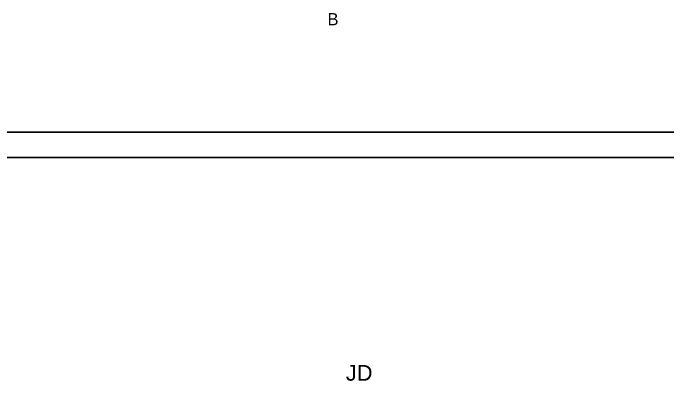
# Model space of a CAD drawing. Header units: centimetres. Extents: x -58072 to 12532, y -30603 to 6224.
# Drawn here: x 9141 to 10410, y 5487 to 6224 of the extents above; entities that cross this region are included whole.
import ezdxf

# ---------------------------------------------------------------- set-up
doc = ezdxf.new("R2010")
doc.units = ezdxf.units.CM
doc.layers.add('B Général', color=252, linetype='Continuous')
doc.layers.add('C ANNOTATIONS-texte', color=252, linetype='Continuous')
doc.layers.add('prlm-ZCARTOUCHE', color=181, linetype='Continuous', lineweight=13)
doc.styles.add('Arial', font='arial.ttf', dxfattribs={"height": 12})
doc.styles.add('Eurostile', font='Eurosti.TTF')

# ---------------------------------------------------------------- blocks, each defined once
blk = doc.blocks.new('A 60.Groupe-7-1')
at = {"layer": 'B Général', "insert": (2119.8, 1083.5), "char_height": 30.3, "attachment_point": 1, "line_spacing_factor": 0.959385, "style": 'Arial'}
blk.add_mtext('JD', dxfattribs=at)
blk = doc.blocks.new('B 60.Groupe-44-1')
at = {"layer": 'B Général', "insert": (2119.8, 1083.5), "char_height": 30.32, "attachment_point": 1, "line_spacing_factor": 0.958949, "style": 'Arial'}
blk.add_mtext('JD', dxfattribs=at)

msp = doc.modelspace()

# ---------------------------------------------------------------- linework, layer by layer
at = {"layer": 'prlm-ZCARTOUCHE', "lineweight": 25}
for points in [[(2771.907, 5993.518), (12531.708, 5993.518), (12531.708, 1791.987), (2771.907, 1791.987)], [(2820.804, 5944.663), (12473.032, 5944.663), (12473.032, 1850.613), (2820.804, 1850.613)]]:
    msp.add_lwpolyline(points, close=True, dxfattribs=at)

# ---------------------------------------------------------------- block references
at = {"layer": 'B Général'}
for name in ['B 60.Groupe-44-1', 'A 60.Groupe-7-1']:
    msp.add_blockref(name, (7665.813, 4459.319), dxfattribs=at)

# ---------------------------------------------------------------- texts
at = {"layer": 'C ANNOTATIONS-texte', "attachment_point": 1, "style": 'Eurostile'}
for insert, char_height, line_spacing_factor in [((9750.341, 6224.055), 23.519, 0.894578), ((9750.341, 6224.067), 23.53, 0.894142)]:
    msp.add_mtext('B', dxfattribs=dict(at, insert=insert, char_height=char_height, line_spacing_factor=line_spacing_factor))

doc.saveas('drawing.dxf')
